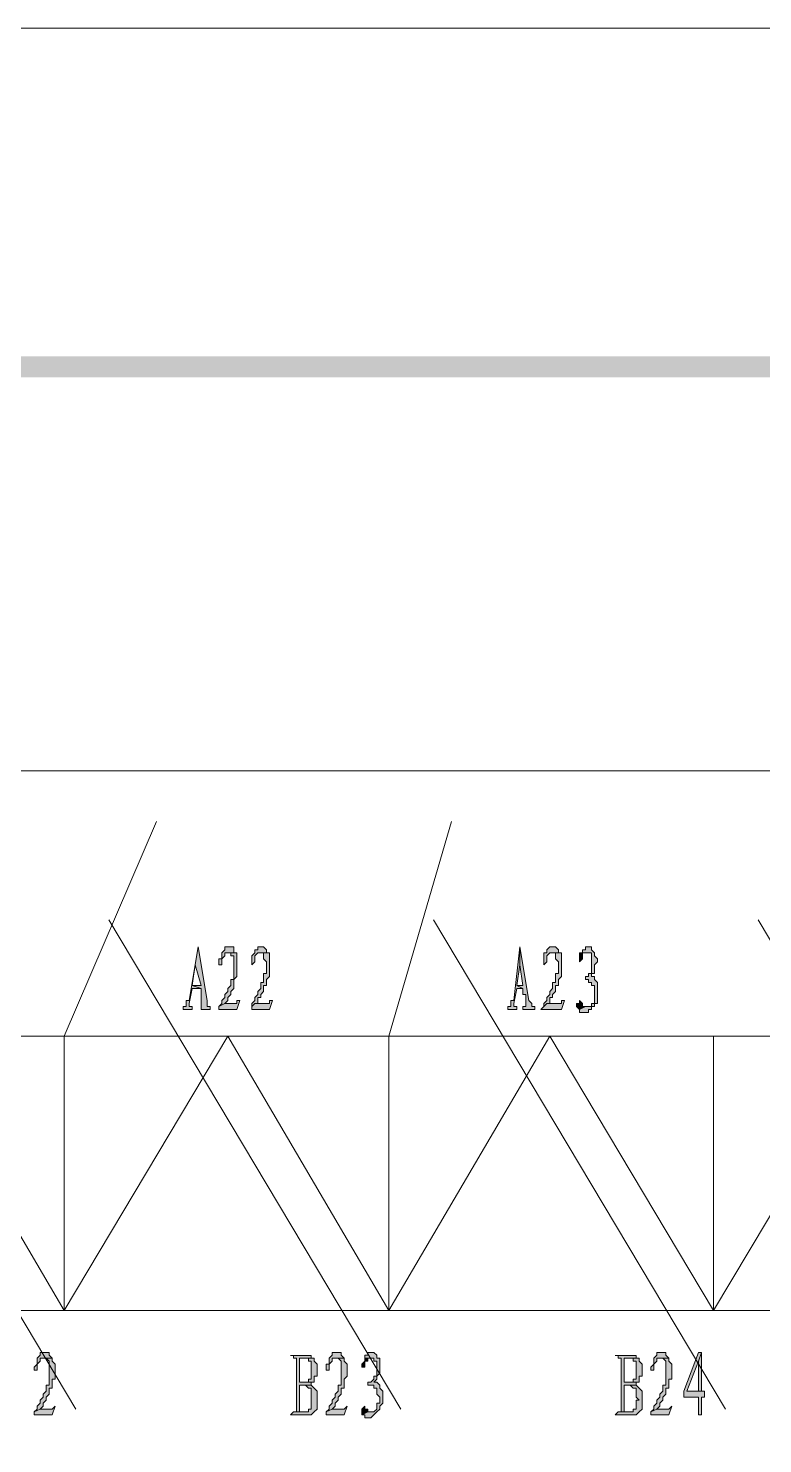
# Model space of a CAD drawing. Header units: millimetres. Extents: x 6 to 291, y 4 to 206.
# Drawn here: x 131.87 to 142.3, y 185.65 to 205.74 of the extents above; entities that cross this region are included whole.
import ezdxf

# ---------------------------------------------------------------- set-up
doc = ezdxf.new("R2010")
doc.units = ezdxf.units.MM
doc.layers.add('C00-00-00', color=7, linetype='Continuous')

msp = doc.modelspace()

# ---------------------------------------------------------------- hatches: boundary and pattern name
at = {"layer": 'C00-00-00'}
h = msp.add_hatch(color=256, dxfattribs=at)
h.dxf.hatch_style = 2
h.paths.add_polyline_path([(17.653, 201.083336), (17.907, 200.787002), (286.469659, 201.083336)])
h = msp.add_hatch(color=256, dxfattribs=at)
h.dxf.hatch_style = 2
h.paths.add_polyline_path([(17.907, 200.787002), (286.469659, 201.083336), (286.173327, 200.787002)])
h = msp.add_hatch(color=256, dxfattribs=at)
h.dxf.hatch_style = 2
h.paths.add_polyline_path([(134.28133, 192.701335), (134.15433, 191.939335), (134.111997, 191.939335), (134.111997, 191.897002), (134.111997, 191.854669), (134.069664, 191.854669), (134.069664, 191.812335), (134.196664, 191.812335), (134.196664, 191.854669), (134.15433, 191.854669), (134.15433, 191.897002), (134.196664, 192.108669), (134.323664, 192.108669), (134.196664, 192.151002), (134.238997, 192.447335)])
h = msp.add_hatch(color=256, dxfattribs=at)
h.dxf.hatch_style = 2
h.paths.add_polyline_path([(134.28133, 192.701335), (134.238997, 192.447335), (134.323664, 192.151002), (134.196664, 192.151002), (134.323664, 192.108669), (134.323664, 192.024002), (134.323664, 191.854669), (134.323664, 191.812335), (134.450664, 191.812335), (134.450664, 191.854669), (134.40833, 191.854669), (134.40833, 191.897002), (134.40833, 191.939335)])
h = msp.add_hatch(color=256, dxfattribs=at)
h.dxf.hatch_style = 2
h.paths.add_polyline_path([(134.747, 192.701335), (134.662333, 192.701335), (134.662333, 192.659002), (134.62, 192.616669), (134.62, 192.532002), (134.577666, 192.532002), (134.577666, 192.447335), (134.62, 192.447335), (134.62, 192.489669), (134.62, 192.532002), (134.662333, 192.574335), (134.662333, 192.616669), (134.704666, 192.616669), (134.789333, 192.616669), (134.789333, 192.659002), (134.789333, 192.701335)])
h = msp.add_hatch(color=256, dxfattribs=at)
h.dxf.hatch_style = 2
h.paths.add_polyline_path([(135.170335, 192.701335), (135.128001, 192.701335), (135.128001, 192.659002), (135.085668, 192.659002), (135.085668, 192.616669), (135.043335, 192.574335), (135.043335, 192.532002), (135.043335, 192.489669), (135.043335, 192.447335), (135.085668, 192.489669), (135.085668, 192.532002), (135.085668, 192.574335), (135.128001, 192.616669), (135.170335, 192.616669), (135.255001, 192.616669), (135.255001, 192.659002), (135.212668, 192.701335)])
h = msp.add_hatch(color=256, dxfattribs=at)
h.dxf.hatch_style = 2
h.paths.add_polyline_path([(138.85333, 192.701335), (138.768663, 191.939335), (138.72633, 191.939335), (138.72633, 191.897002), (138.72633, 191.854669), (138.683997, 191.854669), (138.683997, 191.812335), (138.810997, 191.812335), (138.810997, 191.854669), (138.768663, 191.854669), (138.768663, 191.897002), (138.810997, 192.108669), (138.895663, 192.108669), (138.810997, 192.151002), (138.85333, 192.447335)])
h = msp.add_hatch(color=256, dxfattribs=at)
h.dxf.hatch_style = 2
h.paths.add_polyline_path([(138.85333, 192.701335), (138.85333, 192.447335), (138.895663, 192.151002), (138.810997, 192.151002), (138.895663, 192.108669), (138.895663, 192.024002), (138.937997, 192.024002), (138.937997, 191.854669), (138.895663, 191.854669), (138.895663, 191.812335), (139.064997, 191.812335), (139.064997, 191.854669), (139.022663, 191.854669), (139.022663, 191.897002), (138.98033, 191.939335)])
h = msp.add_hatch(color=256, dxfattribs=at)
h.dxf.hatch_style = 2
h.paths.add_polyline_path([(139.318999, 192.701335), (139.276666, 192.701335), (139.234333, 192.659002), (139.234333, 192.616669), (139.191999, 192.616669), (139.191999, 192.532002), (139.191999, 192.447335), (139.234333, 192.489669), (139.234333, 192.532002), (139.234333, 192.574335), (139.276666, 192.616669), (139.318999, 192.616669), (139.403666, 192.616669), (139.403666, 192.659002), (139.361333, 192.701335)])
h = msp.add_hatch(color=256, dxfattribs=at)
h.dxf.hatch_style = 2
h.paths.add_polyline_path([(139.826995, 192.701335), (139.784661, 192.701335), (139.784661, 192.659002), (139.742328, 192.659002), (139.742328, 192.616669), (139.699995, 192.616669), (139.826995, 192.616669), (139.869328, 192.616669), (139.869328, 192.574335), (139.869328, 192.362669), (139.869328, 192.320335), (139.826995, 192.320335), (139.826995, 192.278002), (139.784661, 192.278002), (139.784661, 192.235669), (139.826995, 192.235669), (139.826995, 192.193335), (139.869328, 192.193335), (139.869328, 192.151002), (139.911661, 192.151002), (139.911661, 192.108669), (139.911661, 192.066335), (139.911661, 191.981669), (139.911661, 191.897002), (139.869328, 191.897002), (139.869328, 191.854669), (139.826995, 191.854669), (139.784661, 191.854669), (139.699995, 191.812335), (139.699995, 191.770002), (139.742328, 191.770002), (139.826995, 191.770002), (139.826995, 191.812335), (139.869328, 191.812335), (139.869328, 191.854669), (139.911661, 191.854669), (139.911661, 191.897002), (139.953995, 191.897002), (139.953995, 191.939335), (139.953995, 191.981669), (139.953995, 192.151002), (139.953995, 192.193335), (139.911661, 192.235669), (139.911661, 192.278002), (139.869328, 192.278002), (139.869328, 192.320335), (139.911661, 192.320335), (139.911661, 192.362669), (139.911661, 192.405002), (139.911661, 192.447335), (139.953995, 192.489669), (139.953995, 192.532002), (139.911661, 192.574335), (139.911661, 192.616669), (139.869328, 192.659002), (139.869328, 192.701335)])
h = msp.add_hatch(color=256, dxfattribs=at)
h.dxf.hatch_style = 2
h.paths.add_polyline_path([(134.789334, 192.616669), (134.704667, 192.616669), (134.747001, 192.616669), (134.747001, 192.574335), (134.789334, 192.574335), (134.789334, 192.532002), (134.789334, 192.489669), (134.789334, 192.362669), (134.789334, 192.320335), (134.789334, 192.235669), (134.747001, 192.235669), (134.747001, 192.193335), (134.747001, 192.151002), (134.704667, 192.108669), (134.704667, 192.066335), (134.662334, 192.024002), (134.662334, 191.981669), (134.620001, 191.939335), (134.620001, 191.897002), (134.577667, 191.854669), (134.662334, 191.897002), (134.704667, 191.939335), (134.704667, 191.981669), (134.747001, 192.024002), (134.747001, 192.066335), (134.789334, 192.108669), (134.789334, 192.151002), (134.789334, 192.193335), (134.789334, 192.235669), (134.831667, 192.278002), (134.831667, 192.320335), (134.831667, 192.362669), (134.831667, 192.532002), (134.831667, 192.574335), (134.831667, 192.616669)])
h = msp.add_hatch(color=256, dxfattribs=at)
h.dxf.hatch_style = 2
h.paths.add_polyline_path([(135.255003, 192.616669), (135.170337, 192.616669), (135.21267, 192.616669), (135.21267, 192.574335), (135.21267, 192.532002), (135.255003, 192.489669), (135.255003, 192.320335), (135.21267, 192.320335), (135.21267, 192.235669), (135.21267, 192.193335), (135.170337, 192.193335), (135.170337, 192.151002), (135.170337, 192.108669), (135.128003, 192.066335), (135.128003, 192.024002), (135.08567, 191.981669), (135.08567, 191.939335), (135.043337, 191.897002), (135.043337, 191.854669), (135.08567, 191.897002), (135.128003, 191.897002), (135.128003, 191.939335), (135.128003, 191.981669), (135.170337, 191.981669), (135.170337, 192.024002), (135.21267, 192.066335), (135.21267, 192.108669), (135.21267, 192.151002), (135.255003, 192.151002), (135.255003, 192.193335), (135.255003, 192.235669), (135.297337, 192.278002), (135.297337, 192.320335), (135.297337, 192.532002), (135.297337, 192.574335), (135.297337, 192.616669)])
h = msp.add_hatch(color=256, dxfattribs=at)
h.dxf.hatch_style = 2
h.paths.add_polyline_path([(139.403668, 192.616669), (139.319001, 192.616669), (139.361335, 192.616669), (139.361335, 192.574335), (139.361335, 192.532002), (139.403668, 192.489669), (139.403668, 192.320335), (139.361335, 192.320335), (139.361335, 192.235669), (139.361335, 192.193335), (139.319001, 192.193335), (139.319001, 192.151002), (139.319001, 192.108669), (139.276668, 192.066335), (139.276668, 192.024002), (139.234335, 191.981669), (139.234335, 191.939335), (139.192001, 191.897002), (139.192001, 191.854669), (139.234335, 191.897002), (139.276668, 191.897002), (139.276668, 191.939335), (139.276668, 191.981669), (139.319001, 191.981669), (139.319001, 192.024002), (139.361335, 192.066335), (139.361335, 192.108669), (139.361335, 192.151002), (139.403668, 192.151002), (139.403668, 192.193335), (139.403668, 192.235669), (139.446001, 192.278002), (139.446001, 192.320335), (139.446001, 192.532002), (139.446001, 192.574335), (139.446001, 192.616669)])
h = msp.add_hatch(color=256, dxfattribs=at)
h.dxf.hatch_style = 2
h.paths.add_polyline_path([(139.7, 192.616669), (139.7, 192.574335), (139.7, 192.532002), (139.7, 192.489669), (139.742333, 192.532002), (139.742333, 192.574335), (139.742333, 192.616669), (139.784667, 192.616669), (139.827, 192.616669)])
h = msp.add_hatch(color=256, dxfattribs=at)
h.dxf.hatch_style = 2
h.paths.add_polyline_path([(134.874003, 191.939336), (134.831669, 191.939336), (134.831669, 191.897002), (134.789336, 191.897002), (134.662336, 191.897002), (134.577669, 191.854669), (134.577669, 191.812336), (134.831669, 191.812336)])
h = msp.add_hatch(color=256, dxfattribs=at)
h.dxf.hatch_style = 2
h.paths.add_polyline_path([(135.339664, 191.939336), (135.29733, 191.939336), (135.29733, 191.897002), (135.254997, 191.897002), (135.085664, 191.897002), (135.04333, 191.854669), (135.04333, 191.812336), (135.29733, 191.812336)])
h = msp.add_hatch(color=256, dxfattribs=at)
h.dxf.hatch_style = 2
h.paths.add_polyline_path([(139.488337, 191.939336), (139.446003, 191.939336), (139.446003, 191.897002), (139.40367, 191.897002), (139.234337, 191.897002), (139.192003, 191.854669), (139.14967, 191.812336), (139.446003, 191.812336)])
h = msp.add_hatch(color=256, dxfattribs=at)
h.dxf.hatch_style = 2
h.paths.add_polyline_path([(139.7, 191.939336), (139.7, 191.897002), (139.657667, 191.897002), (139.657667, 191.854669), (139.7, 191.812336), (139.784667, 191.854669), (139.742333, 191.854669), (139.742333, 191.897002)])
h = msp.add_hatch(color=256, dxfattribs=at)
h.dxf.hatch_style = 2
h.paths.add_polyline_path([(132.122329, 186.944003), (132.037663, 186.944003), (132.037663, 186.90167), (131.995329, 186.859337), (131.995329, 186.817003), (131.995329, 186.77467), (131.952996, 186.732337), (131.952996, 186.690003), (131.995329, 186.690003), (131.995329, 186.732337), (131.995329, 186.77467), (132.037663, 186.817003), (132.037663, 186.859337), (132.079996, 186.859337), (132.206996, 186.859337), (132.164663, 186.90167), (132.164663, 186.944003)])
h = msp.add_hatch(color=256, dxfattribs=at)
h.dxf.hatch_style = 2
h.paths.add_polyline_path([(135.762999, 186.901669), (135.593665, 186.901669), (135.635999, 186.901669), (135.635999, 186.859336), (135.678332, 186.859336), (135.678332, 186.097336), (135.635999, 186.097336), (135.762999, 186.097336), (135.720665, 186.097336), (135.720665, 186.478336), (135.889999, 186.478336), (135.847665, 186.478336), (135.889999, 186.478336), (135.889999, 186.520669), (135.762999, 186.520669), (135.720665, 186.520669), (135.720665, 186.859336), (135.762999, 186.859336), (135.889999, 186.859336), (135.889999, 186.901669), (135.847665, 186.901669)])
h = msp.add_hatch(color=256, dxfattribs=at)
h.dxf.hatch_style = 2
h.paths.add_polyline_path([(136.270994, 186.944003), (136.186328, 186.944003), (136.186328, 186.90167), (136.143994, 186.859337), (136.143994, 186.77467), (136.101661, 186.77467), (136.101661, 186.690003), (136.143994, 186.690003), (136.143994, 186.732337), (136.143994, 186.77467), (136.186328, 186.817003), (136.186328, 186.859337), (136.228661, 186.859337), (136.355661, 186.859337), (136.313328, 186.90167), (136.313328, 186.944003)])
h = msp.add_hatch(color=256, dxfattribs=at)
h.dxf.hatch_style = 2
h.paths.add_polyline_path([(136.736663, 186.944003), (136.69433, 186.944003), (136.69433, 186.90167), (136.651997, 186.90167), (136.651997, 186.859337), (136.736663, 186.859337), (136.778997, 186.859337), (136.778997, 186.817003), (136.82133, 186.817003), (136.82133, 186.605337), (136.778997, 186.605337), (136.778997, 186.563003), (136.736663, 186.52067), (136.69433, 186.52067), (136.69433, 186.478337), (136.778997, 186.478337), (136.778997, 186.436003), (136.82133, 186.436003), (136.82133, 186.39367), (136.82133, 186.351337), (136.863663, 186.309003), (136.863663, 186.224337), (136.82133, 186.224337), (136.82133, 186.13967), (136.778997, 186.097337), (136.69433, 186.097337), (136.609663, 186.055003), (136.651997, 186.055003), (136.651997, 186.01267), (136.736663, 186.01267), (136.778997, 186.055003), (136.82133, 186.097337), (136.863663, 186.13967), (136.863663, 186.182003), (136.905997, 186.224337), (136.905997, 186.39367), (136.863663, 186.436003), (136.863663, 186.478337), (136.82133, 186.52067), (136.778997, 186.52067), (136.82133, 186.563003), (136.82133, 186.605337), (136.863663, 186.64767), (136.863663, 186.690003), (136.863663, 186.732337), (136.863663, 186.77467), (136.863663, 186.817003), (136.863663, 186.859337), (136.82133, 186.859337), (136.82133, 186.90167), (136.778997, 186.944003)])
h = msp.add_hatch(color=256, dxfattribs=at)
h.dxf.hatch_style = 2
h.paths.add_polyline_path([(140.377333, 186.901669), (140.207999, 186.901669), (140.250333, 186.901669), (140.250333, 186.859336), (140.292666, 186.859336), (140.292666, 186.097336), (140.250333, 186.097336), (140.377333, 186.097336), (140.334999, 186.097336), (140.334999, 186.478336), (140.504333, 186.478336), (140.461999, 186.478336), (140.504333, 186.478336), (140.504333, 186.520669), (140.377333, 186.520669), (140.334999, 186.520669), (140.334999, 186.859336), (140.377333, 186.859336), (140.504333, 186.859336), (140.504333, 186.901669), (140.461999, 186.901669)])
h = msp.add_hatch(color=256, dxfattribs=at)
h.dxf.hatch_style = 2
h.paths.add_polyline_path([(140.885328, 186.944003), (140.800661, 186.944003), (140.800661, 186.90167), (140.758328, 186.859337), (140.758328, 186.817003), (140.758328, 186.77467), (140.715995, 186.732337), (140.715995, 186.690003), (140.758328, 186.690003), (140.758328, 186.732337), (140.758328, 186.77467), (140.800661, 186.817003), (140.800661, 186.859337), (140.842995, 186.859337), (140.969995, 186.859337), (140.927661, 186.90167), (140.927661, 186.944003)])
h = msp.add_hatch(color=256, dxfattribs=at)
h.dxf.hatch_style = 2
h.paths.add_polyline_path([(141.435666, 186.944003), (141.393333, 186.944003), (141.181666, 186.39367), (141.181666, 186.309003), (141.393333, 186.309003), (141.393333, 186.055003), (141.435666, 186.055003), (141.435666, 186.309003), (141.477999, 186.309003), (141.477999, 186.39367), (141.435666, 186.39367), (141.223999, 186.39367), (141.393333, 186.817003)])
h = msp.add_hatch(color=256, dxfattribs=at)
h.dxf.hatch_style = 2
h.paths.add_polyline_path([(141.435666, 186.944003), (141.39334, 186.817002), (141.39334, 186.393669), (141.224003, 186.393669), (141.435666, 186.393669)])
h = msp.add_hatch(color=256, dxfattribs=at)
h.dxf.hatch_style = 2
h.paths.add_polyline_path([(132.206998, 186.859337), (132.079998, 186.859337), (132.122331, 186.859337), (132.164665, 186.817003), (132.164665, 186.77467), (132.164665, 186.732337), (132.164665, 186.563003), (132.164665, 186.478337), (132.122331, 186.478337), (132.122331, 186.436003), (132.122331, 186.39367), (132.079998, 186.351337), (132.079998, 186.309003), (132.037665, 186.26667), (132.037665, 186.224337), (131.995331, 186.182003), (131.995331, 186.13967), (131.952998, 186.097337), (132.037665, 186.13967), (132.079998, 186.182003), (132.079998, 186.224337), (132.122331, 186.26667), (132.122331, 186.309003), (132.164665, 186.351337), (132.164665, 186.39367), (132.164665, 186.436003), (132.206998, 186.436003), (132.206998, 186.478337), (132.206998, 186.52067), (132.206998, 186.563003), (132.249331, 186.563003), (132.249331, 186.77467), (132.206998, 186.817003)])
h = msp.add_hatch(color=256, dxfattribs=at)
h.dxf.hatch_style = 2
h.paths.add_polyline_path([(135.889994, 186.859337), (135.762994, 186.859337), (135.805327, 186.859337), (135.84766, 186.859337), (135.84766, 186.817003), (135.889994, 186.817003), (135.889994, 186.732337), (135.889994, 186.64767), (135.889994, 186.563003), (135.84766, 186.563003), (135.84766, 186.52067), (135.805327, 186.52067), (135.762994, 186.52067), (135.889994, 186.52067), (135.932327, 186.52067), (135.932327, 186.563003), (135.932327, 186.605337), (135.97466, 186.605337), (135.97466, 186.77467), (135.932327, 186.817003), (135.932327, 186.859337)])
h = msp.add_hatch(color=256, dxfattribs=at)
h.dxf.hatch_style = 2
h.paths.add_polyline_path([(136.355663, 186.859337), (136.228663, 186.859337), (136.270996, 186.859337), (136.313329, 186.817003), (136.313329, 186.77467), (136.313329, 186.732337), (136.313329, 186.605337), (136.313329, 186.563003), (136.313329, 186.478337), (136.270996, 186.478337), (136.270996, 186.436003), (136.270996, 186.39367), (136.228663, 186.351337), (136.228663, 186.309003), (136.186329, 186.26667), (136.186329, 186.224337), (136.143996, 186.182003), (136.143996, 186.13967), (136.101663, 186.097337), (136.186329, 186.13967), (136.228663, 186.182003), (136.228663, 186.224337), (136.270996, 186.26667), (136.270996, 186.309003), (136.313329, 186.351337), (136.313329, 186.39367), (136.313329, 186.436003), (136.355663, 186.436003), (136.355663, 186.478337), (136.355663, 186.52067), (136.355663, 186.563003), (136.397996, 186.605337), (136.397996, 186.77467), (136.355663, 186.817003)])
h = msp.add_hatch(color=256, dxfattribs=at)
h.dxf.hatch_style = 2
h.paths.add_polyline_path([(136.651995, 186.859337), (136.651995, 186.817003), (136.609661, 186.77467), (136.609661, 186.732337), (136.651995, 186.732337), (136.651995, 186.77467), (136.651995, 186.817003), (136.694328, 186.817003), (136.694328, 186.859337), (136.736661, 186.859337)])
h = msp.add_hatch(color=256, dxfattribs=at)
h.dxf.hatch_style = 2
h.paths.add_polyline_path([(140.504328, 186.859337), (140.377328, 186.859337), (140.419661, 186.859337), (140.461994, 186.859337), (140.461994, 186.817003), (140.504328, 186.817003), (140.504328, 186.732337), (140.504328, 186.64767), (140.504328, 186.563003), (140.461994, 186.563003), (140.461994, 186.52067), (140.419661, 186.52067), (140.377328, 186.52067), (140.504328, 186.52067), (140.546661, 186.52067), (140.546661, 186.563003), (140.546661, 186.605337), (140.588994, 186.605337), (140.588994, 186.77467), (140.546661, 186.817003), (140.546661, 186.859337)])
h = msp.add_hatch(color=256, dxfattribs=at)
h.dxf.hatch_style = 2
h.paths.add_polyline_path([(140.969997, 186.859337), (140.842997, 186.859337), (140.88533, 186.859337), (140.927663, 186.817003), (140.927663, 186.77467), (140.927663, 186.732337), (140.927663, 186.563003), (140.927663, 186.478337), (140.88533, 186.478337), (140.88533, 186.436003), (140.88533, 186.39367), (140.842997, 186.351337), (140.842997, 186.309003), (140.800663, 186.26667), (140.800663, 186.224337), (140.75833, 186.182003), (140.75833, 186.13967), (140.715997, 186.097337), (140.800663, 186.13967), (140.842997, 186.182003), (140.842997, 186.224337), (140.88533, 186.26667), (140.88533, 186.309003), (140.927663, 186.351337), (140.927663, 186.39367), (140.927663, 186.436003), (140.969997, 186.436003), (140.969997, 186.478337), (140.969997, 186.52067), (140.969997, 186.563003), (141.01233, 186.563003), (141.01233, 186.77467), (140.969997, 186.817003)])
h = msp.add_hatch(color=256, dxfattribs=at)
h.dxf.hatch_style = 2
h.paths.add_polyline_path([(135.889994, 186.478336), (135.762994, 186.478336), (135.805327, 186.478336), (135.84766, 186.436003), (135.889994, 186.436003), (135.889994, 186.393669), (135.889994, 186.182003), (135.889994, 186.139669), (135.84766, 186.139669), (135.84766, 186.097336), (135.805327, 186.097336), (135.635994, 186.097336), (135.59366, 186.055003), (135.635994, 186.055003), (135.84766, 186.055003), (135.889994, 186.055003), (135.932327, 186.097336), (135.97466, 186.139669), (135.97466, 186.182003), (135.97466, 186.351336), (135.97466, 186.393669), (135.932327, 186.436003)])
h = msp.add_hatch(color=256, dxfattribs=at)
h.dxf.hatch_style = 2
h.paths.add_polyline_path([(140.504328, 186.478336), (140.377328, 186.478336), (140.419661, 186.478336), (140.461994, 186.436003), (140.504328, 186.436003), (140.504328, 186.393669), (140.504328, 186.309003), (140.546661, 186.266669), (140.504328, 186.266669), (140.504328, 186.182003), (140.504328, 186.139669), (140.461994, 186.139669), (140.461994, 186.097336), (140.419661, 186.097336), (140.250328, 186.097336), (140.207994, 186.055003), (140.250328, 186.055003), (140.461994, 186.055003), (140.504328, 186.055003), (140.546661, 186.097336), (140.588994, 186.139669), (140.588994, 186.182003), (140.588994, 186.351336), (140.588994, 186.393669), (140.546661, 186.436003)])
h = msp.add_hatch(color=256, dxfattribs=at)
h.dxf.hatch_style = 2
h.paths.add_polyline_path([(132.249332, 186.182002), (132.206999, 186.139669), (132.037666, 186.139669), (131.952999, 186.097335), (131.952999, 186.055002), (132.206999, 186.055002)])
h = msp.add_hatch(color=256, dxfattribs=at)
h.dxf.hatch_style = 2
h.paths.add_polyline_path([(136.398005, 186.182002), (136.355672, 186.139669), (136.186339, 186.139669), (136.101672, 186.097335), (136.101672, 186.055002), (136.355672, 186.055002)])
h = msp.add_hatch(color=256, dxfattribs=at)
h.dxf.hatch_style = 2
h.paths.add_polyline_path([(136.651995, 186.182002), (136.609661, 186.139669), (136.609661, 186.097335), (136.609661, 186.055002), (136.694328, 186.097335), (136.694328, 186.139669), (136.651995, 186.139669)])
h = msp.add_hatch(color=256, dxfattribs=at)
h.dxf.hatch_style = 2
h.paths.add_polyline_path([(141.012339, 186.182002), (140.970006, 186.139669), (140.800672, 186.139669), (140.716006, 186.097335), (140.716006, 186.055002), (140.970006, 186.055002)])

# ---------------------------------------------------------------- linework, layer by layer
at = {"layer": 'C00-00-00', "lineweight": 15}
msp.add_lwpolyline([(291.126319, 205.740002), (5.799667, 205.740002), (5.799667, 3.979343), (291.126319, 3.979343)], dxfattribs=at)
at = {"layer": 'C00-00-00', "lineweight": 5}
for points in [[(68.410666, 195.199002), (145.668999, 195.199002)], [(132.376335, 191.431336), (133.688666, 194.479336)], [(136.990669, 191.431336), (137.879665, 194.479336)], [(128.397, 193.082336), (132.545664, 186.13967)], [(133.011334, 193.082336), (137.160006, 186.13967)], [(137.62566, 193.082336), (141.77434, 186.13967)], [(142.239994, 193.082336), (146.388674, 186.13967)], [(35.517668, 191.431336), (252.010328, 191.431336)], [(100.118336, 187.536669), (102.404335, 191.431336), (104.73267, 187.536669), (107.018665, 191.431336), (109.347004, 187.536669), (111.632999, 191.431336), (113.961338, 187.536669), (116.247333, 191.431336), (118.575671, 187.536669), (120.861667, 191.431336), (123.147671, 187.536669), (125.476001, 191.431336), (127.762005, 187.536669), (130.090335, 191.431336), (132.376331, 187.536669), (134.704669, 191.431336), (136.990665, 187.536669), (139.276669, 191.431336), (141.604999, 187.536669), (143.933337, 191.431336)], [(132.376335, 191.431336), (132.376335, 187.536669)], [(136.990669, 191.431336), (136.990669, 187.536669)], [(141.605003, 191.431336), (141.605003, 187.536669)], [(35.517668, 187.536669), (252.010328, 187.536669)]]:
    msp.add_lwpolyline(points, dxfattribs=at)
at = {"layer": 'C00-00-00', "lineweight": 13}
for points in [[(134.28133, 192.701335), (134.15433, 191.939335), (134.111997, 191.939335), (134.111997, 191.897002), (134.111997, 191.854669), (134.069664, 191.854669), (134.069664, 191.812335), (134.196664, 191.812335), (134.196664, 191.854669), (134.15433, 191.854669), (134.15433, 191.897002), (134.196664, 192.108669), (134.323664, 192.108669), (134.196664, 192.151002), (134.238997, 192.447335)], [(134.28133, 192.701335), (134.238997, 192.447335), (134.323664, 192.151002), (134.196664, 192.151002), (134.323664, 192.108669), (134.323664, 192.024002), (134.323664, 191.854669), (134.323664, 191.812335), (134.450664, 191.812335), (134.450664, 191.854669), (134.40833, 191.854669), (134.40833, 191.897002), (134.40833, 191.939335)], [(134.747, 192.701335), (134.662333, 192.701335), (134.662333, 192.659002), (134.62, 192.616669), (134.62, 192.532002), (134.577666, 192.532002), (134.577666, 192.447335), (134.62, 192.447335), (134.62, 192.489669), (134.62, 192.532002), (134.662333, 192.574335), (134.662333, 192.616669), (134.704666, 192.616669), (134.789333, 192.616669), (134.789333, 192.659002), (134.789333, 192.701335)], [(135.170335, 192.701335), (135.128001, 192.701335), (135.128001, 192.659002), (135.085668, 192.659002), (135.085668, 192.616669), (135.043335, 192.574335), (135.043335, 192.532002), (135.043335, 192.489669), (135.043335, 192.447335), (135.085668, 192.489669), (135.085668, 192.532002), (135.085668, 192.574335), (135.128001, 192.616669), (135.170335, 192.616669), (135.255001, 192.616669), (135.255001, 192.659002), (135.212668, 192.701335)], [(138.85333, 192.701335), (138.768663, 191.939335), (138.72633, 191.939335), (138.72633, 191.897002), (138.72633, 191.854669), (138.683997, 191.854669), (138.683997, 191.812335), (138.810997, 191.812335), (138.810997, 191.854669), (138.768663, 191.854669), (138.768663, 191.897002), (138.810997, 192.108669), (138.895663, 192.108669), (138.810997, 192.151002), (138.85333, 192.447335)], [(138.85333, 192.701335), (138.85333, 192.447335), (138.895663, 192.151002), (138.810997, 192.151002), (138.895663, 192.108669), (138.895663, 192.024002), (138.937997, 192.024002), (138.937997, 191.854669), (138.895663, 191.854669), (138.895663, 191.812335), (139.064997, 191.812335), (139.064997, 191.854669), (139.022663, 191.854669), (139.022663, 191.897002), (138.98033, 191.939335)], [(139.318999, 192.701335), (139.276666, 192.701335), (139.234333, 192.659002), (139.234333, 192.616669), (139.191999, 192.616669), (139.191999, 192.532002), (139.191999, 192.447335), (139.234333, 192.489669), (139.234333, 192.532002), (139.234333, 192.574335), (139.276666, 192.616669), (139.318999, 192.616669), (139.403666, 192.616669), (139.403666, 192.659002), (139.361333, 192.701335)], [(139.826995, 192.701335), (139.784661, 192.701335), (139.784661, 192.659002), (139.742328, 192.659002), (139.742328, 192.616669), (139.699995, 192.616669), (139.826995, 192.616669), (139.869328, 192.616669), (139.869328, 192.574335), (139.869328, 192.362669), (139.869328, 192.320335), (139.826995, 192.320335), (139.826995, 192.278002), (139.784661, 192.278002), (139.784661, 192.235669), (139.826995, 192.235669), (139.826995, 192.193335), (139.869328, 192.193335), (139.869328, 192.151002), (139.911661, 192.151002), (139.911661, 192.108669), (139.911661, 192.066335), (139.911661, 191.981669), (139.911661, 191.897002), (139.869328, 191.897002), (139.869328, 191.854669), (139.826995, 191.854669), (139.784661, 191.854669), (139.699995, 191.812335), (139.699995, 191.770002), (139.742328, 191.770002), (139.826995, 191.770002), (139.826995, 191.812335), (139.869328, 191.812335), (139.869328, 191.854669), (139.911661, 191.854669), (139.911661, 191.897002), (139.953995, 191.897002), (139.953995, 191.939335), (139.953995, 191.981669), (139.953995, 192.151002), (139.953995, 192.193335), (139.911661, 192.235669), (139.911661, 192.278002), (139.869328, 192.278002), (139.869328, 192.320335), (139.911661, 192.320335), (139.911661, 192.362669), (139.911661, 192.405002), (139.911661, 192.447335), (139.953995, 192.489669), (139.953995, 192.532002), (139.911661, 192.574335), (139.911661, 192.616669), (139.869328, 192.659002), (139.869328, 192.701335)], [(134.789334, 192.616669), (134.704667, 192.616669), (134.747001, 192.616669), (134.747001, 192.574335), (134.789334, 192.574335), (134.789334, 192.532002), (134.789334, 192.489669), (134.789334, 192.362669), (134.789334, 192.320335), (134.789334, 192.235669), (134.747001, 192.235669), (134.747001, 192.193335), (134.747001, 192.151002), (134.704667, 192.108669), (134.704667, 192.066335), (134.662334, 192.024002), (134.662334, 191.981669), (134.620001, 191.939335), (134.620001, 191.897002), (134.577667, 191.854669), (134.662334, 191.897002), (134.704667, 191.939335), (134.704667, 191.981669), (134.747001, 192.024002), (134.747001, 192.066335), (134.789334, 192.108669), (134.789334, 192.151002), (134.789334, 192.193335), (134.789334, 192.235669), (134.831667, 192.278002), (134.831667, 192.320335), (134.831667, 192.362669), (134.831667, 192.532002), (134.831667, 192.574335), (134.831667, 192.616669)], [(135.255003, 192.616669), (135.170337, 192.616669), (135.21267, 192.616669), (135.21267, 192.574335), (135.21267, 192.532002), (135.255003, 192.489669), (135.255003, 192.320335), (135.21267, 192.320335), (135.21267, 192.235669), (135.21267, 192.193335), (135.170337, 192.193335), (135.170337, 192.151002), (135.170337, 192.108669), (135.128003, 192.066335), (135.128003, 192.024002), (135.08567, 191.981669), (135.08567, 191.939335), (135.043337, 191.897002), (135.043337, 191.854669), (135.08567, 191.897002), (135.128003, 191.897002), (135.128003, 191.939335), (135.128003, 191.981669), (135.170337, 191.981669), (135.170337, 192.024002), (135.21267, 192.066335), (135.21267, 192.108669), (135.21267, 192.151002), (135.255003, 192.151002), (135.255003, 192.193335), (135.255003, 192.235669), (135.297337, 192.278002), (135.297337, 192.320335), (135.297337, 192.532002), (135.297337, 192.574335), (135.297337, 192.616669)], [(139.403668, 192.616669), (139.319001, 192.616669), (139.361335, 192.616669), (139.361335, 192.574335), (139.361335, 192.532002), (139.403668, 192.489669), (139.403668, 192.320335), (139.361335, 192.320335), (139.361335, 192.235669), (139.361335, 192.193335), (139.319001, 192.193335), (139.319001, 192.151002), (139.319001, 192.108669), (139.276668, 192.066335), (139.276668, 192.024002), (139.234335, 191.981669), (139.234335, 191.939335), (139.192001, 191.897002), (139.192001, 191.854669), (139.234335, 191.897002), (139.276668, 191.897002), (139.276668, 191.939335), (139.276668, 191.981669), (139.319001, 191.981669), (139.319001, 192.024002), (139.361335, 192.066335), (139.361335, 192.108669), (139.361335, 192.151002), (139.403668, 192.151002), (139.403668, 192.193335), (139.403668, 192.235669), (139.446001, 192.278002), (139.446001, 192.320335), (139.446001, 192.532002), (139.446001, 192.574335), (139.446001, 192.616669)], [(139.7, 192.616669), (139.7, 192.574335), (139.7, 192.532002), (139.7, 192.489669), (139.742333, 192.532002), (139.742333, 192.574335), (139.742333, 192.616669), (139.784667, 192.616669), (139.827, 192.616669)], [(134.874003, 191.939336), (134.831669, 191.939336), (134.831669, 191.897002), (134.789336, 191.897002), (134.662336, 191.897002), (134.577669, 191.854669), (134.577669, 191.812336), (134.831669, 191.812336)], [(135.339664, 191.939336), (135.29733, 191.939336), (135.29733, 191.897002), (135.254997, 191.897002), (135.085664, 191.897002), (135.04333, 191.854669), (135.04333, 191.812336), (135.29733, 191.812336)], [(139.488337, 191.939336), (139.446003, 191.939336), (139.446003, 191.897002), (139.40367, 191.897002), (139.234337, 191.897002), (139.192003, 191.854669), (139.14967, 191.812336), (139.446003, 191.812336)], [(139.7, 191.939336), (139.7, 191.897002), (139.657667, 191.897002), (139.657667, 191.854669), (139.7, 191.812336), (139.784667, 191.854669), (139.742333, 191.854669), (139.742333, 191.897002)], [(132.122329, 186.944003), (132.037663, 186.944003), (132.037663, 186.90167), (131.995329, 186.859337), (131.995329, 186.817003), (131.995329, 186.77467), (131.952996, 186.732337), (131.952996, 186.690003), (131.995329, 186.690003), (131.995329, 186.732337), (131.995329, 186.77467), (132.037663, 186.817003), (132.037663, 186.859337), (132.079996, 186.859337), (132.206996, 186.859337), (132.164663, 186.90167), (132.164663, 186.944003)], [(135.762999, 186.901669), (135.593665, 186.901669), (135.635999, 186.901669), (135.635999, 186.859336), (135.678332, 186.859336), (135.678332, 186.097336), (135.635999, 186.097336), (135.762999, 186.097336), (135.720665, 186.097336), (135.720665, 186.478336), (135.889999, 186.478336), (135.847665, 186.478336), (135.889999, 186.478336), (135.889999, 186.520669), (135.762999, 186.520669), (135.720665, 186.520669), (135.720665, 186.859336), (135.762999, 186.859336), (135.889999, 186.859336), (135.889999, 186.901669), (135.847665, 186.901669)], [(136.270994, 186.944003), (136.186328, 186.944003), (136.186328, 186.90167), (136.143994, 186.859337), (136.143994, 186.77467), (136.101661, 186.77467), (136.101661, 186.690003), (136.143994, 186.690003), (136.143994, 186.732337), (136.143994, 186.77467), (136.186328, 186.817003), (136.186328, 186.859337), (136.228661, 186.859337), (136.355661, 186.859337), (136.313328, 186.90167), (136.313328, 186.944003)], [(136.736663, 186.944003), (136.69433, 186.944003), (136.69433, 186.90167), (136.651997, 186.90167), (136.651997, 186.859337), (136.736663, 186.859337), (136.778997, 186.859337), (136.778997, 186.817003), (136.82133, 186.817003), (136.82133, 186.605337), (136.778997, 186.605337), (136.778997, 186.563003), (136.736663, 186.52067), (136.69433, 186.52067), (136.69433, 186.478337), (136.778997, 186.478337), (136.778997, 186.436003), (136.82133, 186.436003), (136.82133, 186.39367), (136.82133, 186.351337), (136.863663, 186.309003), (136.863663, 186.224337), (136.82133, 186.224337), (136.82133, 186.13967), (136.778997, 186.097337), (136.69433, 186.097337), (136.609663, 186.055003), (136.651997, 186.055003), (136.651997, 186.01267), (136.736663, 186.01267), (136.778997, 186.055003), (136.82133, 186.097337), (136.863663, 186.13967), (136.863663, 186.182003), (136.905997, 186.224337), (136.905997, 186.39367), (136.863663, 186.436003), (136.863663, 186.478337), (136.82133, 186.52067), (136.778997, 186.52067), (136.82133, 186.563003), (136.82133, 186.605337), (136.863663, 186.64767), (136.863663, 186.690003), (136.863663, 186.732337), (136.863663, 186.77467), (136.863663, 186.817003), (136.863663, 186.859337), (136.82133, 186.859337), (136.82133, 186.90167), (136.778997, 186.944003)], [(140.377333, 186.901669), (140.207999, 186.901669), (140.250333, 186.901669), (140.250333, 186.859336), (140.292666, 186.859336), (140.292666, 186.097336), (140.250333, 186.097336), (140.377333, 186.097336), (140.334999, 186.097336), (140.334999, 186.478336), (140.504333, 186.478336), (140.461999, 186.478336), (140.504333, 186.478336), (140.504333, 186.520669), (140.377333, 186.520669), (140.334999, 186.520669), (140.334999, 186.859336), (140.377333, 186.859336), (140.504333, 186.859336), (140.504333, 186.901669), (140.461999, 186.901669)], [(140.885328, 186.944003), (140.800661, 186.944003), (140.800661, 186.90167), (140.758328, 186.859337), (140.758328, 186.817003), (140.758328, 186.77467), (140.715995, 186.732337), (140.715995, 186.690003), (140.758328, 186.690003), (140.758328, 186.732337), (140.758328, 186.77467), (140.800661, 186.817003), (140.800661, 186.859337), (140.842995, 186.859337), (140.969995, 186.859337), (140.927661, 186.90167), (140.927661, 186.944003)], [(141.435666, 186.944003), (141.393333, 186.944003), (141.181666, 186.39367), (141.181666, 186.309003), (141.393333, 186.309003), (141.393333, 186.055003), (141.435666, 186.055003), (141.435666, 186.309003), (141.477999, 186.309003), (141.477999, 186.39367), (141.435666, 186.39367), (141.223999, 186.39367), (141.393333, 186.817003)], [(141.435666, 186.944003), (141.39334, 186.817002), (141.39334, 186.393669), (141.224003, 186.393669), (141.435666, 186.393669)], [(132.206998, 186.859337), (132.079998, 186.859337), (132.122331, 186.859337), (132.164665, 186.817003), (132.164665, 186.77467), (132.164665, 186.732337), (132.164665, 186.563003), (132.164665, 186.478337), (132.122331, 186.478337), (132.122331, 186.436003), (132.122331, 186.39367), (132.079998, 186.351337), (132.079998, 186.309003), (132.037665, 186.26667), (132.037665, 186.224337), (131.995331, 186.182003), (131.995331, 186.13967), (131.952998, 186.097337), (132.037665, 186.13967), (132.079998, 186.182003), (132.079998, 186.224337), (132.122331, 186.26667), (132.122331, 186.309003), (132.164665, 186.351337), (132.164665, 186.39367), (132.164665, 186.436003), (132.206998, 186.436003), (132.206998, 186.478337), (132.206998, 186.52067), (132.206998, 186.563003), (132.249331, 186.563003), (132.249331, 186.77467), (132.206998, 186.817003)], [(135.889994, 186.859337), (135.762994, 186.859337), (135.805327, 186.859337), (135.84766, 186.859337), (135.84766, 186.817003), (135.889994, 186.817003), (135.889994, 186.732337), (135.889994, 186.64767), (135.889994, 186.563003), (135.84766, 186.563003), (135.84766, 186.52067), (135.805327, 186.52067), (135.762994, 186.52067), (135.889994, 186.52067), (135.932327, 186.52067), (135.932327, 186.563003), (135.932327, 186.605337), (135.97466, 186.605337), (135.97466, 186.77467), (135.932327, 186.817003), (135.932327, 186.859337)], [(136.355663, 186.859337), (136.228663, 186.859337), (136.270996, 186.859337), (136.313329, 186.817003), (136.313329, 186.77467), (136.313329, 186.732337), (136.313329, 186.605337), (136.313329, 186.563003), (136.313329, 186.478337), (136.270996, 186.478337), (136.270996, 186.436003), (136.270996, 186.39367), (136.228663, 186.351337), (136.228663, 186.309003), (136.186329, 186.26667), (136.186329, 186.224337), (136.143996, 186.182003), (136.143996, 186.13967), (136.101663, 186.097337), (136.186329, 186.13967), (136.228663, 186.182003), (136.228663, 186.224337), (136.270996, 186.26667), (136.270996, 186.309003), (136.313329, 186.351337), (136.313329, 186.39367), (136.313329, 186.436003), (136.355663, 186.436003), (136.355663, 186.478337), (136.355663, 186.52067), (136.355663, 186.563003), (136.397996, 186.605337), (136.397996, 186.77467), (136.355663, 186.817003)], [(136.651995, 186.859337), (136.651995, 186.817003), (136.609661, 186.77467), (136.609661, 186.732337), (136.651995, 186.732337), (136.651995, 186.77467), (136.651995, 186.817003), (136.694328, 186.817003), (136.694328, 186.859337), (136.736661, 186.859337)], [(140.504328, 186.859337), (140.377328, 186.859337), (140.419661, 186.859337), (140.461994, 186.859337), (140.461994, 186.817003), (140.504328, 186.817003), (140.504328, 186.732337), (140.504328, 186.64767), (140.504328, 186.563003), (140.461994, 186.563003), (140.461994, 186.52067), (140.419661, 186.52067), (140.377328, 186.52067), (140.504328, 186.52067), (140.546661, 186.52067), (140.546661, 186.563003), (140.546661, 186.605337), (140.588994, 186.605337), (140.588994, 186.77467), (140.546661, 186.817003), (140.546661, 186.859337)], [(140.969997, 186.859337), (140.842997, 186.859337), (140.88533, 186.859337), (140.927663, 186.817003), (140.927663, 186.77467), (140.927663, 186.732337), (140.927663, 186.563003), (140.927663, 186.478337), (140.88533, 186.478337), (140.88533, 186.436003), (140.88533, 186.39367), (140.842997, 186.351337), (140.842997, 186.309003), (140.800663, 186.26667), (140.800663, 186.224337), (140.75833, 186.182003), (140.75833, 186.13967), (140.715997, 186.097337), (140.800663, 186.13967), (140.842997, 186.182003), (140.842997, 186.224337), (140.88533, 186.26667), (140.88533, 186.309003), (140.927663, 186.351337), (140.927663, 186.39367), (140.927663, 186.436003), (140.969997, 186.436003), (140.969997, 186.478337), (140.969997, 186.52067), (140.969997, 186.563003), (141.01233, 186.563003), (141.01233, 186.77467), (140.969997, 186.817003)], [(135.889994, 186.478336), (135.762994, 186.478336), (135.805327, 186.478336), (135.84766, 186.436003), (135.889994, 186.436003), (135.889994, 186.393669), (135.889994, 186.182003), (135.889994, 186.139669), (135.84766, 186.139669), (135.84766, 186.097336), (135.805327, 186.097336), (135.635994, 186.097336), (135.59366, 186.055003), (135.635994, 186.055003), (135.84766, 186.055003), (135.889994, 186.055003), (135.932327, 186.097336), (135.97466, 186.139669), (135.97466, 186.182003), (135.97466, 186.351336), (135.97466, 186.393669), (135.932327, 186.436003)], [(140.504328, 186.478336), (140.377328, 186.478336), (140.419661, 186.478336), (140.461994, 186.436003), (140.504328, 186.436003), (140.504328, 186.393669), (140.504328, 186.309003), (140.546661, 186.266669), (140.504328, 186.266669), (140.504328, 186.182003), (140.504328, 186.139669), (140.461994, 186.139669), (140.461994, 186.097336), (140.419661, 186.097336), (140.250328, 186.097336), (140.207994, 186.055003), (140.250328, 186.055003), (140.461994, 186.055003), (140.504328, 186.055003), (140.546661, 186.097336), (140.588994, 186.139669), (140.588994, 186.182003), (140.588994, 186.351336), (140.588994, 186.393669), (140.546661, 186.436003)], [(132.249332, 186.182002), (132.206999, 186.139669), (132.037666, 186.139669), (131.952999, 186.097335), (131.952999, 186.055002), (132.206999, 186.055002)], [(136.398005, 186.182002), (136.355672, 186.139669), (136.186339, 186.139669), (136.101672, 186.097335), (136.101672, 186.055002), (136.355672, 186.055002)], [(136.651995, 186.182002), (136.609661, 186.139669), (136.609661, 186.097335), (136.609661, 186.055002), (136.694328, 186.097335), (136.694328, 186.139669), (136.651995, 186.139669)], [(141.012339, 186.182002), (140.970006, 186.139669), (140.800672, 186.139669), (140.716006, 186.097335), (140.716006, 186.055002), (140.970006, 186.055002)]]:
    msp.add_lwpolyline(points, close=True, dxfattribs=at)

doc.saveas('drawing.dxf')
